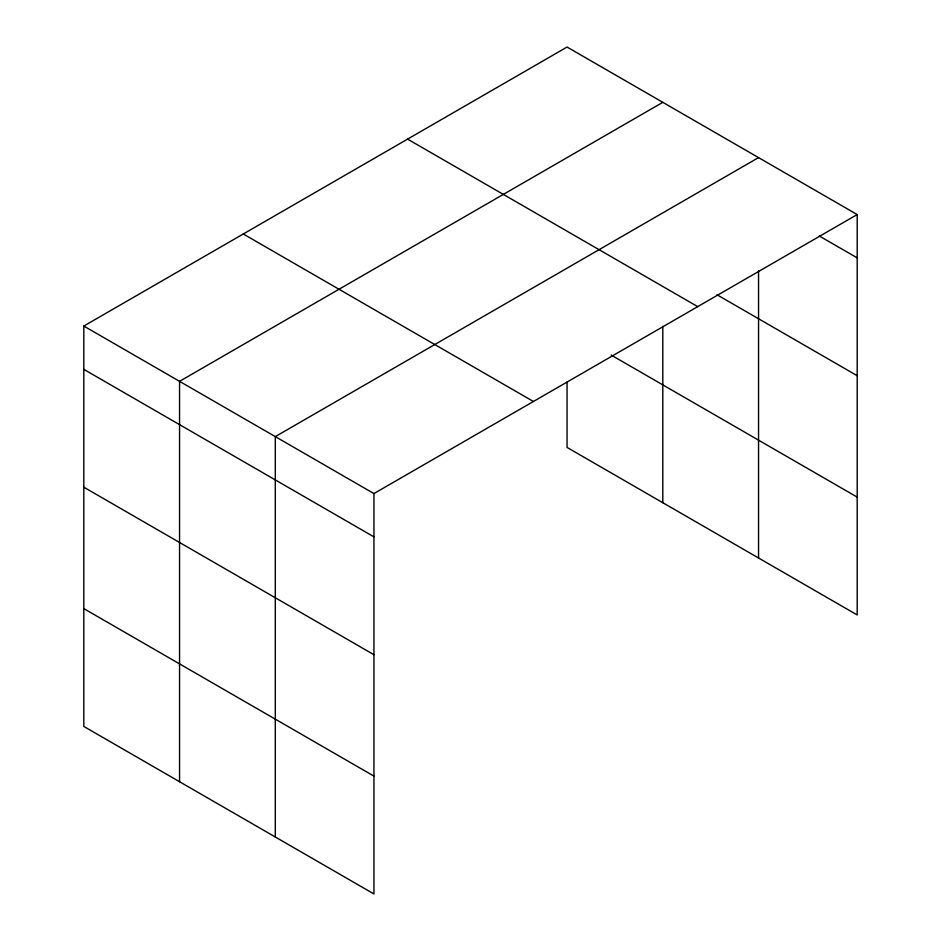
<?xml version="1.0" encoding="UTF-8"?>
<svg xmlns="http://www.w3.org/2000/svg" width="941" height="941" viewBox="0 0 941 941"><rect width="100%" height="100%" fill="white"/><g stroke="black" fill="none" stroke-linecap="round" stroke-linejoin="round"><path stroke-width="1.41" d="M758.552 270.737L758.552 557.989M83.808 326.056L373.942 493.566L373.942 893.95L83.808 726.44L83.808 326.056L567.058 47.05L857.192 214.56L857.192 614.943L567.058 447.434L567.058 381.975M662.805 102.334L179.555 381.328L179.555 781.712M758.552 157.606L275.301 436.612L275.301 836.996M373.942 493.566L857.192 214.56M819.258 235.968L857.192 257.869M716.971 294.745L857.192 375.706M407.582 139.115L697.728 306.637M611.144 355.051L857.192 497.107M243.272 233.98L533.418 401.489M83.808 369.354L373.942 536.876M83.808 487.191L373.942 654.713M83.808 608.604L373.942 776.113M662.805 326.374L662.805 502.717"/></g></svg>
